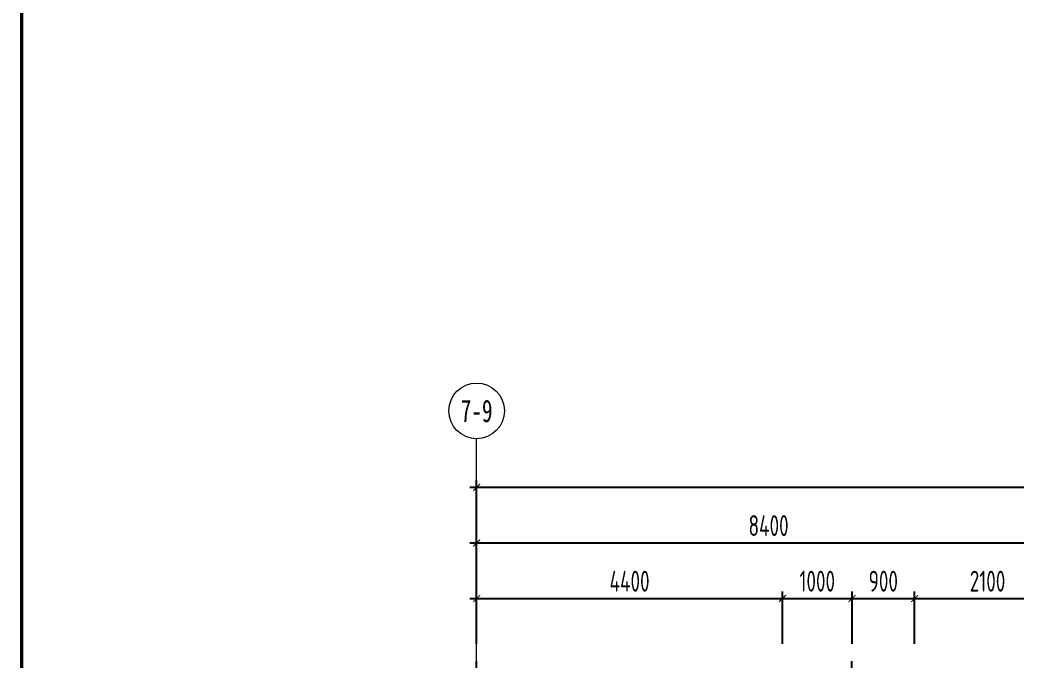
# Model space of a CAD drawing. Header units: millimetres. Extents: x -202076 to 1082610, y -439651 to 179350.
# Drawn here: x 419128 to 433472, y -387590 to -378364 of the extents above; entities that cross this region are included whole.
import ezdxf
from ezdxf.enums import TextEntityAlignment as Align

# ---------------------------------------------------------------- set-up
doc = ezdxf.new("R2010")
doc.units = ezdxf.units.MM
doc.header["$LTSCALE"] = 1000
doc.linetypes.add('DOTE', pattern=[2.42, 2, -0.2, 0.02, -0.2])
for name, color, linetype in [('02-TEXT_轴号', 7, 'Continuous'), ('A_AXIS-轴线', 36, 'DOTE'), ('AXIS_TEXT', 7, 'Continuous')]:
    doc.layers.add(name, color=color, linetype=linetype)
doc.layers.add('DIM', color=3, linetype='Continuous', lineweight=0)
doc.styles.add('_TCH_AXIS', font='STXIHEI.TTF', dxfattribs={"width": 0.75})
doc.styles.add('COMPLEX', font='COMPLEX')
doc.styles.add('TSSD_Dimension', font='tssdeng.shx', dxfattribs={"width": 0.7, "bigfont": 'hztxt.shx'})
doc.dimstyles.new('TSSD_100_100', dxfattribs={"dimtxt": 300, "dimasz": 100, "dimexe": 100, "dimexo": 250, "dimgap": 100, "dimtad": 1, "dimdec": 0, "dimzin": 0, "dimdsep": 46, "dimtxsty": 'TSSD_Dimension', "dimblk": 'ARCHTICK', "dimcen": 0, "dimdle": 100, "dimclrt": 7, "dimadec": 0, "dimazin": 0, "dimtfac": 1, "dimtdec": 0, "dimtix": 1, "dimtmove": 2, "dimatfit": 3, "dimfxl": 1, "dimtolj": 1, "dimtzin": 0, "dimarcsym": 0})

# ---------------------------------------------------------------- blocks, each defined once
blk = doc.blocks.new('图框-A1')
at = {"const_width": 0.5}
blk.add_lwpolyline([(766, 584), (25, 584), (25, 10), (766, 10)], close=True, dxfattribs=at)
blk = doc.blocks.new('_AXISO')
blk.add_circle((0, 0), 0.5)
at = {"layer": 'AXIS_TEXT', "style": 'COMPLEX', "width": 1.041667}
blk.add_attdef('A', text='', height=0.56, dxfattribs=at).set_placement((-0.25, -0.28), (0.25, -0.28), align=Align.FIT)
blk = doc.blocks.new('_ARCHTICK')
at = {"color": 0, "linetype": 'ByBlock', "const_width": 0.15}
blk.add_lwpolyline([(-0.5, -0.5), (0.5, 0.5)], dxfattribs=at)
blk = doc.blocks.new('*D2802')
at = {"layer": 'Defpoints', "color": 0, "transparency": 16777216}
for p in [(434098, -385890), (425698, -387590), (434098, -387590)]:
    blk.add_point(p, dxfattribs=at)
at = {"layer": 'DIM', "color": 0, "lineweight": -2, "transparency": 16777216}
for p, q in [((425698, -387340), (425698, -385790)), ((434098, -387340), (434098, -385790)), ((425598, -385890), (434198, -385890))]:
    blk.add_line(p, q, dxfattribs=at)
at = {"layer": 'DIM', "color": 0, "lineweight": -2, "transparency": 16777216, "xscale": 100, "yscale": 100, "zscale": 100, "rotation": 180}
blk.add_blockref('_ARCHTICK', (425698, -385890), dxfattribs=at)
at = {"layer": 'DIM', "color": 0, "lineweight": -2, "transparency": 16777216, "xscale": 100, "yscale": 100, "zscale": 100}
blk.add_blockref('_ARCHTICK', (434098, -385890), dxfattribs=at)
at = {"layer": 'DIM', "color": 7, "transparency": 16777216, "insert": (429898, -385640), "char_height": 300, "attachment_point": 5, "style": 'TSSD_Dimension'}
blk.add_mtext('\\A1;8400', dxfattribs=at)
blk = doc.blocks.new('*D2805')
at = {"layer": 'Defpoints', "color": 0, "transparency": 16777216}
for p in [(431098, -386690), (430098, -387590), (431098, -387590)]:
    blk.add_point(p, dxfattribs=at)
at = {"layer": 'DIM', "color": 0, "lineweight": -2, "transparency": 16777216}
for p, q in [((429998, -386690), (431198, -386690)), ((430098, -387340), (430098, -386590)), ((431098, -387340), (431098, -386590))]:
    blk.add_line(p, q, dxfattribs=at)
at = {"layer": 'DIM', "color": 0, "lineweight": -2, "transparency": 16777216, "xscale": 100, "yscale": 100, "zscale": 100, "rotation": 180}
blk.add_blockref('_ARCHTICK', (430098, -386690), dxfattribs=at)
at = {"layer": 'DIM', "color": 0, "lineweight": -2, "transparency": 16777216, "xscale": 100, "yscale": 100, "zscale": 100}
blk.add_blockref('_ARCHTICK', (431098, -386690), dxfattribs=at)
at = {"layer": 'DIM', "color": 7, "transparency": 16777216, "insert": (430598, -386440), "char_height": 300, "attachment_point": 5, "style": 'TSSD_Dimension'}
blk.add_mtext('\\A1;1000', dxfattribs=at)
blk = doc.blocks.new('*D2806')
at = {"layer": 'Defpoints', "color": 0, "transparency": 16777216}
for p in [(431998, -386690), (431098, -387590), (431998, -387590)]:
    blk.add_point(p, dxfattribs=at)
at = {"layer": 'DIM', "color": 0, "lineweight": -2, "transparency": 16777216}
for p, q in [((430998, -386690), (432098, -386690)), ((431098, -387340), (431098, -386590)), ((431998, -387340), (431998, -386590))]:
    blk.add_line(p, q, dxfattribs=at)
at = {"layer": 'DIM', "color": 0, "lineweight": -2, "transparency": 16777216, "xscale": 100, "yscale": 100, "zscale": 100, "rotation": 180}
blk.add_blockref('_ARCHTICK', (431098, -386690), dxfattribs=at)
at = {"layer": 'DIM', "color": 0, "lineweight": -2, "transparency": 16777216, "xscale": 100, "yscale": 100, "zscale": 100}
blk.add_blockref('_ARCHTICK', (431998, -386690), dxfattribs=at)
at = {"layer": 'DIM', "color": 7, "transparency": 16777216, "insert": (431548, -386440), "char_height": 300, "attachment_point": 5, "style": 'TSSD_Dimension'}
blk.add_mtext('\\A1;900', dxfattribs=at)
blk = doc.blocks.new('*D2810')
at = {"layer": 'Defpoints', "color": 0, "transparency": 16777216}
for p in [(434098, -386690), (431998, -387590), (434098, -387590)]:
    blk.add_point(p, dxfattribs=at)
at = {"layer": 'DIM', "color": 0, "lineweight": -2, "transparency": 16777216}
for p, q in [((431898, -386690), (434198, -386690)), ((431998, -387340), (431998, -386590)), ((434098, -387340), (434098, -386590))]:
    blk.add_line(p, q, dxfattribs=at)
at = {"layer": 'DIM', "color": 0, "lineweight": -2, "transparency": 16777216, "xscale": 100, "yscale": 100, "zscale": 100, "rotation": 180}
blk.add_blockref('_ARCHTICK', (431998, -386690), dxfattribs=at)
at = {"layer": 'DIM', "color": 0, "lineweight": -2, "transparency": 16777216, "xscale": 100, "yscale": 100, "zscale": 100}
blk.add_blockref('_ARCHTICK', (434098, -386690), dxfattribs=at)
at = {"layer": 'DIM', "color": 7, "transparency": 16777216, "insert": (433048, -386440), "char_height": 300, "attachment_point": 5, "style": 'TSSD_Dimension'}
blk.add_mtext('\\A1;2100', dxfattribs=at)
blk = doc.blocks.new('*D2819')
at = {"layer": 'Defpoints', "color": 0, "transparency": 16777216}
for p in [(425698, -385090), (425698, -387590), (460348, -387590)]:
    blk.add_point(p, dxfattribs=at)
at = {"layer": 'DIM', "color": 0, "lineweight": -2, "transparency": 16777216}
for p, q in [((425698, -387340), (425698, -384990)), ((460348, -387340), (460348, -384990)), ((460448, -385090), (425598, -385090))]:
    blk.add_line(p, q, dxfattribs=at)
at = {"layer": 'DIM', "color": 0, "lineweight": -2, "transparency": 16777216, "xscale": 100, "yscale": 100, "zscale": 100, "rotation": 180}
blk.add_blockref('_ARCHTICK', (425698, -385090), dxfattribs=at)
at = {"layer": 'DIM', "color": 0, "lineweight": -2, "transparency": 16777216, "xscale": 100, "yscale": 100, "zscale": 100}
blk.add_blockref('_ARCHTICK', (460348, -385090), dxfattribs=at)
at = {"layer": 'DIM', "color": 7, "transparency": 16777216, "insert": (443023, -384840), "char_height": 300, "attachment_point": 5, "style": 'TSSD_Dimension'}
blk.add_mtext('\\A1;34650', dxfattribs=at)
blk = doc.blocks.new('*D2838')
at = {"layer": 'Defpoints', "color": 0, "transparency": 16777216}
for p in [(430098, -386690), (425698, -387590), (430098, -387590)]:
    blk.add_point(p, dxfattribs=at)
at = {"layer": 'DIM', "color": 0, "lineweight": -2, "transparency": 16777216}
for p, q in [((425598, -386690), (430198, -386690)), ((425698, -387340), (425698, -386590)), ((430098, -387340), (430098, -386590))]:
    blk.add_line(p, q, dxfattribs=at)
at = {"layer": 'DIM', "color": 0, "lineweight": -2, "transparency": 16777216, "xscale": 100, "yscale": 100, "zscale": 100, "rotation": 180}
blk.add_blockref('_ARCHTICK', (425698, -386690), dxfattribs=at)
at = {"layer": 'DIM', "color": 0, "lineweight": -2, "transparency": 16777216, "xscale": 100, "yscale": 100, "zscale": 100}
blk.add_blockref('_ARCHTICK', (430098, -386690), dxfattribs=at)
at = {"layer": 'DIM', "color": 7, "transparency": 16777216, "insert": (427898, -386440), "char_height": 300, "attachment_point": 5, "style": 'TSSD_Dimension'}
blk.add_mtext('\\A1;4400', dxfattribs=at)

msp = doc.modelspace()

# ---------------------------------------------------------------- linework, layer by layer
at = {"layer": 'A_AXIS-轴线'}
for p, q in [((425697.6, -400189.5), (425697.6, -387589.5)), ((431097.6, -400189.5), (431097.6, -387589.5))]:
    msp.add_line(p, q, dxfattribs=at)
at = {"layer": 'DIM'}
msp.add_line((425697.6, -387589.5), (425697.6, -384389.5), dxfattribs=at)

# ---------------------------------------------------------------- block references
at = {"xscale": 100, "yscale": 100, "zscale": 100}
msp.add_blockref('图框-A1', (416652.8, -412881), dxfattribs=at)
at = {"layer": 'DIM'}
ref = msp.add_blockref('_AXISO', (425697.6, -383989.5), dxfattribs=dict(at, xscale=800, yscale=800, zscale=800))
ref.add_attrib('A', '7-9', dxfattribs={"layer": '02-TEXT_轴号', "height": 320.57, "style": '_TCH_AXIS', "width": 0.743037}).set_placement((425468.1, -384149.8), (425927.2, -384149.8), align=Align.FIT)

# ---------------------------------------------------------------- dimensions: what is measured, and where the dimension line sits
for base, p1, p2, picture, middle in [((425697.6, -385089.5), (460347.6, -387589.5), (425697.6, -387589.5), '*D2819', (443022.6, -384839.5)), ((434097.6, -385889.5), (425697.6, -387589.5), (434097.6, -387589.5), '*D2802', (429897.6, -385639.5)), ((430097.6, -386689.5), (425697.6, -387589.5), (430097.6, -387589.5), '*D2838', (427897.6, -386439.5)), ((431097.6, -386689.5), (430097.6, -387589.5), (431097.6, -387589.5), '*D2805', (430597.6, -386439.5)), ((431997.6, -386689.5), (431097.6, -387589.5), (431997.6, -387589.5), '*D2806', (431547.6, -386439.5)), ((434097.6, -386689.5), (431997.6, -387589.5), (434097.6, -387589.5), '*D2810', (433047.6, -386439.5))]:
    dim = msp.add_linear_dim(base=base, p1=p1, p2=p2, dimstyle='TSSD_100_100', dxfattribs=at)
    dim.commit()
    dim.dimension.update_dxf_attribs({"geometry": picture, "text_midpoint": middle})

doc.saveas('drawing.dxf')
